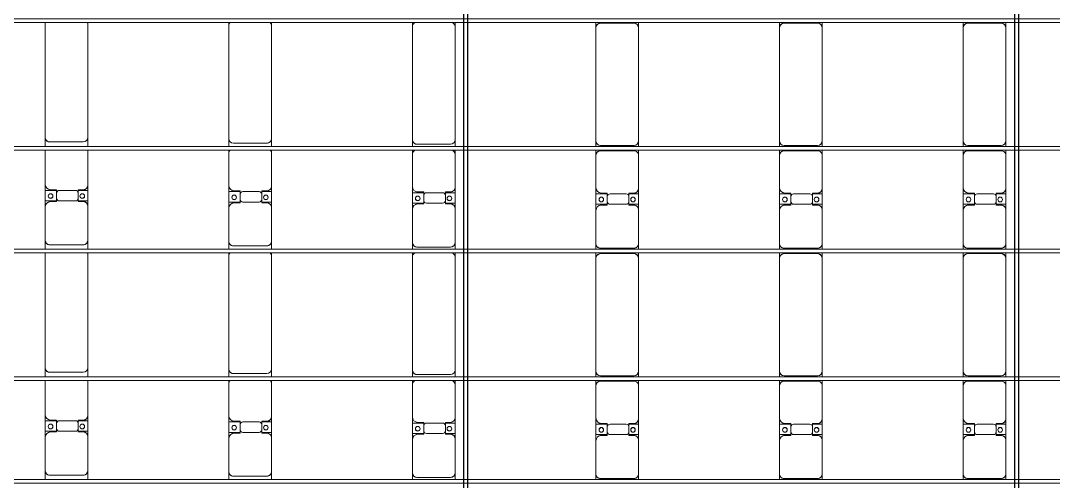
# Model space of a CAD drawing. Header units: millimetres. Extents: x -178706 to 107777, y -87310 to 933.
# Drawn here: x -25391 to -14141, y -57691 to -52671 of the extents above; entities that cross this region are included whole.
import ezdxf

# ---------------------------------------------------------------- set-up
doc = ezdxf.new("R2010")
doc.units = ezdxf.units.MM
doc.layers.add('A-GENM', color=13, linetype='Continuous', lineweight=9)
doc.layers.add('S-BEAM', color=12, linetype='Continuous', lineweight=9)

# ---------------------------------------------------------------- blocks, each defined once
blk = doc.blocks.new('Dai phao do pin - DẢI PHAO ĐỠ PIN-V64-BỐ TRÍ KHUNG KẾT CẤU BÈ PIN 04')
at = {"layer": 'A-GENM', "color": 7}
for p, q in [((18279, 242), (18340, 242)), ((18700, 242), (18340, 242)), ((18700, 242), (18882, 242)), ((18768, 242), (18950, 242)), ((18768, 118), (18768, 242)), ((18882, 242), (18882, 118)), ((19300, 242), (18950, 242)), ((19300, 242), (19359, 242)), ((19399, 242), (19460, 242)), ((20690, 242), (19460, 242)), ((20690, 242), (20749, 242)), ((20789, 242), (20850, 242)), ((21210, 242), (20850, 242)), ((21210, 242), (21392, 242)), ((21278, 242), (21460, 242)), ((21278, 118), (21278, 242)), ((21392, 242), (21392, 118)), ((21810, 242), (21460, 242)), ((21810, 242), (21869, 242)), ((21909, 242), (21970, 242)), ((23200, 242), (21970, 242)), ((23200, 242), (23259, 242)), ((18290, 192), (18290, -173)), ((18760, 118), (18760, 182)), ((18852, 118), (18760, 118)), ((18890, 118), (18798, 118)), ((18890, 182), (18890, 118)), ((19350, -173), (19350, 192)), ((19410, 192), (19410, -173)), ((20740, -173), (20740, 192)), ((20800, 192), (20800, -173)), ((21270, 118), (21270, 182)), ((21362, 118), (21270, 118)), ((21400, 118), (21308, 118)), ((21400, 182), (21400, 118)), ((21860, -173), (21860, 192)), ((21920, 192), (21920, -173)), ((23250, -173), (23250, 192)), ((18768, 88), (18768, -88)), ((18882, -88), (18882, 88)), ((21278, 88), (21278, -88)), ((21392, -88), (21392, 88)), ((18340, -223), (18279, -223)), ((18340, -223), (18710, -223)), ((18882, -223), (18710, -223)), ((18760, -173), (18760, -118)), ((18760, -118), (18852, -118)), ((18768, -223), (18768, -118)), ((18940, -223), (18768, -223)), ((18798, -118), (18890, -118)), ((18882, -118), (18882, -223)), ((18890, -118), (18890, -173)), ((18940, -223), (19300, -223)), ((19359, -223), (19300, -223)), ((19460, -223), (19399, -223)), ((19460, -223), (20690, -223)), ((20749, -223), (20690, -223)), ((20850, -223), (20789, -223)), ((20850, -223), (21220, -223)), ((21392, -223), (21220, -223)), ((21270, -173), (21270, -118)), ((21270, -118), (21362, -118)), ((21278, -223), (21278, -118)), ((21450, -223), (21278, -223)), ((21308, -118), (21400, -118)), ((21392, -118), (21392, -223)), ((21400, -118), (21400, -173)), ((21450, -223), (21810, -223)), ((21869, -223), (21810, -223)), ((21970, -223), (21909, -223)), ((21970, -223), (23200, -223)), ((23259, -223), (23200, -223))]:
    blk.add_line(p, q, dxfattribs=at)
for centre, radius, start, end in [((18340, 192), 50, 90, 180), ((18340, 192), 50, 135, 180), ((18700, 182), 60, 0, 90), ((18950, 182), 60, 90, 180), ((19300, 192), 50, 0, 90), ((19300, 192), 50, 0, 45), ((19460, 192), 50, 90, 180), ((19460, 192), 50, 110.4025, 180), ((20690, 192), 50, 360, 90), ((20690, 192), 50, 15, 90), ((20850, 192), 50, 90, 180), ((20850, 192), 50, 135, 180), ((21210, 182), 60, 360, 90), ((21460, 182), 60, 90, 180), ((21810, 192), 50, 0, 90), ((21810, 192), 50, 0, 45), ((21970, 192), 50, 90, 180), ((21970, 192), 50, 105, 180), ((23200, 192), 50, 0, 90), ((23200, 192), 50, 15, 90), ((18700, 182), 60, 0, 30), ((18798, 88), 30, 90, 180), ((18819, 183), 25, 0, 180), ((18819, 183), 25, 180, 360), ((18821, 183), 25, 360, 180), ((18821, 183), 25, 180, 360), ((18852, 88), 30, 360, 90), ((18950, 182), 60, 150, 180), ((21210, 182), 60, 360, 30), ((21308, 88), 30, 90, 180), ((21329, 183), 25, 360, 180), ((21329, 183), 25, 180, 360), ((21331, 183), 25, 360, 180), ((21331, 183), 25, 180, 0), ((21362, 88), 30, 360, 90), ((21460, 182), 60, 150, 180), ((18798, -88), 30, 180, 270), ((18852, -88), 30, 270, 360), ((21308, -88), 30, 180, 270), ((21362, -88), 30, 270, 360), ((18340, -173), 50, 180, 270), ((18340, -173), 50, 180, 225), ((18710, -173), 50, 270, 360), ((18710, -173), 50, 315, 360), ((18819, -162), 25, 0, 180), ((18819, -162), 25, 180, 360), ((18821, -162), 25, 0, 180), ((18821, -162), 25, 180, 360), ((18940, -173), 50, 180, 270), ((18940, -173), 50, 180, 225), ((19300, -173), 50, 270, 0), ((19300, -173), 50, 315, 360), ((19460, -173), 50, 180, 270), ((19460, -173), 50, 180, 270), ((20690, -173), 50, 270, 360), ((20690, -173), 50, 285, 360), ((20850, -173), 50, 180, 270), ((20850, -173), 50, 180, 225), ((21220, -173), 50, 270, 360), ((21220, -173), 50, 315, 360), ((21329, -162), 25, 0, 180), ((21329, -162), 25, 180, 0), ((21331, -162), 25, 0, 180), ((21331, -162), 25, 180, 360), ((21450, -173), 50, 180, 270), ((21450, -173), 50, 180, 225), ((21810, -173), 50, 270, 0), ((21810, -173), 50, 315, 360), ((21970, -173), 50, 180, 270), ((21970, -173), 50, 180, 270), ((23200, -173), 50, 270, 360), ((23200, -173), 50, 285, 360)]:
    blk.add_arc(centre, radius, start, end, dxfattribs=at)
blk = doc.blocks.new('Dai phao do pin - DẢI PHAO ĐỠ PIN-V65-BỐ TRÍ KHUNG KẾT CẤU BÈ PIN 04')
at = {"layer": 'A-GENM', "color": 7}
for p, q in [((18279, 242), (18340, 242)), ((18700, 242), (18340, 242)), ((18700, 242), (18882, 242)), ((18768, 242), (18950, 242)), ((18768, 118), (18768, 242)), ((18882, 242), (18882, 118)), ((19300, 242), (18950, 242)), ((19300, 242), (19359, 242)), ((19399, 242), (19460, 242)), ((20690, 242), (19460, 242)), ((20690, 242), (20749, 242)), ((20789, 242), (20850, 242)), ((21210, 242), (20850, 242)), ((21210, 242), (21392, 242)), ((21278, 242), (21460, 242)), ((21278, 118), (21278, 242)), ((21392, 242), (21392, 118)), ((21810, 242), (21460, 242)), ((21810, 242), (21869, 242)), ((21909, 242), (21970, 242)), ((23200, 242), (21970, 242)), ((23200, 242), (23259, 242)), ((18290, 192), (18290, -173)), ((18760, 118), (18760, 182)), ((18852, 118), (18760, 118)), ((18890, 118), (18798, 118)), ((18890, 182), (18890, 118)), ((19350, -173), (19350, 192)), ((19410, 192), (19410, -173)), ((20740, -173), (20740, 192)), ((20800, 192), (20800, -173)), ((21270, 118), (21270, 182)), ((21362, 118), (21270, 118)), ((21400, 118), (21308, 118)), ((21400, 182), (21400, 118)), ((21860, -173), (21860, 192)), ((21920, 192), (21920, -173)), ((23250, -173), (23250, 192)), ((18768, 88), (18768, -88)), ((18882, -88), (18882, 88)), ((21278, 88), (21278, -88)), ((21392, -88), (21392, 88)), ((18340, -223), (18279, -223)), ((18340, -223), (18710, -223)), ((18882, -223), (18710, -223)), ((18760, -173), (18760, -118)), ((18760, -118), (18852, -118)), ((18768, -223), (18768, -118)), ((18940, -223), (18768, -223)), ((18798, -118), (18890, -118)), ((18882, -118), (18882, -223)), ((18890, -118), (18890, -173)), ((18940, -223), (19300, -223)), ((19359, -223), (19300, -223)), ((19460, -223), (19399, -223)), ((19460, -223), (20690, -223)), ((20749, -223), (20690, -223)), ((20850, -223), (20789, -223)), ((20850, -223), (21220, -223)), ((21392, -223), (21220, -223)), ((21270, -173), (21270, -118)), ((21270, -118), (21362, -118)), ((21278, -223), (21278, -118)), ((21450, -223), (21278, -223)), ((21308, -118), (21400, -118)), ((21392, -118), (21392, -223)), ((21400, -118), (21400, -173)), ((21450, -223), (21810, -223)), ((21869, -223), (21810, -223)), ((21970, -223), (21909, -223)), ((21970, -223), (23200, -223)), ((23259, -223), (23200, -223))]:
    blk.add_line(p, q, dxfattribs=at)
for centre, radius, start, end in [((18340, 192), 50, 90, 180), ((18340, 192), 50, 135, 180), ((18700, 182), 60, 0, 90), ((18950, 182), 60, 90, 180), ((19300, 192), 50, 0, 90), ((19300, 192), 50, 0, 45), ((19460, 192), 50, 90, 180), ((19460, 192), 50, 110.398, 180), ((20690, 192), 50, 360, 90), ((20690, 192), 50, 15, 90), ((20850, 192), 50, 90, 180), ((20850, 192), 50, 135, 180), ((21210, 182), 60, 360, 90), ((21460, 182), 60, 90, 180), ((21810, 192), 50, 0, 90), ((21810, 192), 50, 0, 45), ((21970, 192), 50, 90, 180), ((21970, 192), 50, 105, 180), ((23200, 192), 50, 0, 90), ((23200, 192), 50, 15, 90), ((18700, 182), 60, 0, 30), ((18798, 88), 30, 90, 180), ((18819, 183), 25, 0, 180), ((18819, 183), 25, 180, 360), ((18821, 183), 25, 360, 180), ((18821, 183), 25, 180, 360), ((18852, 88), 30, 360, 90), ((18950, 182), 60, 150, 180), ((21210, 182), 60, 360, 30), ((21308, 88), 30, 90, 180), ((21329, 183), 25, 360, 180), ((21329, 183), 25, 180, 360), ((21331, 183), 25, 360, 180), ((21331, 183), 25, 180, 0), ((21362, 88), 30, 360, 90), ((21460, 182), 60, 150, 180), ((18798, -88), 30, 180, 270), ((18852, -88), 30, 270, 360), ((21308, -88), 30, 180, 270), ((21362, -88), 30, 270, 360), ((18340, -173), 50, 180, 270), ((18340, -173), 50, 180, 225), ((18710, -173), 50, 270, 360), ((18710, -173), 50, 315, 360), ((18819, -162), 25, 0, 180), ((18819, -162), 25, 180, 360), ((18821, -162), 25, 0, 180), ((18821, -162), 25, 180, 360), ((18940, -173), 50, 180, 270), ((18940, -173), 50, 180, 225), ((19300, -173), 50, 270, 0), ((19300, -173), 50, 315, 360), ((19460, -173), 50, 180, 270), ((19460, -173), 50, 180, 270), ((20690, -173), 50, 270, 360), ((20690, -173), 50, 285, 360), ((20850, -173), 50, 180, 270), ((20850, -173), 50, 180, 225), ((21220, -173), 50, 270, 360), ((21220, -173), 50, 315, 360), ((21329, -162), 25, 0, 180), ((21329, -162), 25, 180, 0), ((21331, -162), 25, 0, 180), ((21331, -162), 25, 180, 360), ((21450, -173), 50, 180, 270), ((21450, -173), 50, 180, 225), ((21810, -173), 50, 270, 0), ((21810, -173), 50, 315, 360), ((21970, -173), 50, 180, 270), ((21970, -173), 50, 180, 270), ((23200, -173), 50, 270, 360), ((23200, -173), 50, 285, 360)]:
    blk.add_arc(centre, radius, start, end, dxfattribs=at)
blk = doc.blocks.new('Dầm C52 - Dầm C52-22346-BỐ TRÍ KHUNG KẾT CẤU BÈ PIN 04')
at = {"layer": 'S-BEAM', "color": 1}
for p, q in [((-87623, 20), (87623, 20)), ((87623, -20), (-87623, -20))]:
    blk.add_line(p, q, dxfattribs=at)
blk = doc.blocks.new('Dầm C52 - Hộp 40x60-15954-BỐ TRÍ KHUNG KẾT CẤU BÈ PIN 04')
at = {"layer": 'S-BEAM', "color": 3, "lineweight": 25}
for p, q in [((-20150, 20), (20150, 20)), ((20150, -20), (-20150, -20))]:
    blk.add_line(p, q, dxfattribs=at)
blk = doc.blocks.new('Dầm C52 - Hộp 40x60-15955-BỐ TRÍ KHUNG KẾT CẤU BÈ PIN 04')
at = {"layer": 'S-BEAM', "color": 3, "lineweight": 25}
for p, q in [((-20146, 20), (20146, 20)), ((20146, -20), (-20146, -20))]:
    blk.add_line(p, q, dxfattribs=at)
blk = doc.blocks.new('Dai phao do pin - DẢI PHAO ĐỠ PIN-V70-BỐ TRÍ KHUNG KẾT CẤU BÈ PIN 04')
at = {"layer": 'A-GENM', "color": 7}
for p, q in [((18279, 242), (18340, 242)), ((18700, 242), (18340, 242)), ((18700, 242), (18882, 242)), ((18768, 242), (18950, 242)), ((18768, 118), (18768, 242)), ((18882, 242), (18882, 118)), ((19300, 242), (18950, 242)), ((19300, 242), (19359, 242)), ((19399, 242), (19460, 242)), ((20690, 242), (19460, 242)), ((20690, 242), (20749, 242)), ((20789, 242), (20850, 242)), ((21210, 242), (20850, 242)), ((21210, 242), (21392, 242)), ((21278, 242), (21460, 242)), ((21278, 118), (21278, 242)), ((21392, 242), (21392, 118)), ((21810, 242), (21460, 242)), ((21810, 242), (21869, 242)), ((21909, 242), (21970, 242)), ((23200, 242), (21970, 242)), ((23200, 242), (23259, 242)), ((18290, 192), (18290, -173)), ((18760, 118), (18760, 182)), ((18852, 118), (18760, 118)), ((18890, 118), (18798, 118)), ((18890, 182), (18890, 118)), ((19350, -173), (19350, 192)), ((19410, 192), (19410, -173)), ((20740, -173), (20740, 192)), ((20800, 192), (20800, -173)), ((21270, 118), (21270, 182)), ((21362, 118), (21270, 118)), ((21400, 118), (21308, 118)), ((21400, 182), (21400, 118)), ((21860, -173), (21860, 192)), ((21920, 192), (21920, -173)), ((23250, -173), (23250, 192)), ((18768, 88), (18768, -88)), ((18882, -88), (18882, 88)), ((21278, 88), (21278, -88)), ((21392, -88), (21392, 88)), ((18340, -223), (18279, -223)), ((18340, -223), (18710, -223)), ((18882, -223), (18710, -223)), ((18760, -173), (18760, -118)), ((18760, -118), (18852, -118)), ((18768, -223), (18768, -118)), ((18940, -223), (18768, -223)), ((18798, -118), (18890, -118)), ((18882, -118), (18882, -223)), ((18890, -118), (18890, -173)), ((18940, -223), (19300, -223)), ((19359, -223), (19300, -223)), ((19460, -223), (19399, -223)), ((19460, -223), (20690, -223)), ((20749, -223), (20690, -223)), ((20850, -223), (20789, -223)), ((20850, -223), (21220, -223)), ((21392, -223), (21220, -223)), ((21270, -173), (21270, -118)), ((21270, -118), (21362, -118)), ((21278, -223), (21278, -118)), ((21450, -223), (21278, -223)), ((21308, -118), (21400, -118)), ((21392, -118), (21392, -223)), ((21400, -118), (21400, -173)), ((21450, -223), (21810, -223)), ((21869, -223), (21810, -223)), ((21970, -223), (21909, -223)), ((21970, -223), (23200, -223)), ((23259, -223), (23200, -223))]:
    blk.add_line(p, q, dxfattribs=at)
for centre, radius, start, end in [((18340, 192), 50, 90, 180), ((18340, 192), 50, 135, 180), ((18700, 182), 60, 0, 90), ((18950, 182), 60, 90, 180), ((19300, 192), 50, 0, 90), ((19300, 192), 50, 0, 45), ((19460, 192), 50, 90, 180), ((19460, 192), 50, 110.3935, 180), ((20690, 192), 50, 360, 90), ((20690, 192), 50, 15, 90), ((20850, 192), 50, 90, 180), ((20850, 192), 50, 135, 180), ((21210, 182), 60, 360, 90), ((21460, 182), 60, 90, 180), ((21810, 192), 50, 0, 90), ((21810, 192), 50, 0, 45), ((21970, 192), 50, 90, 180), ((21970, 192), 50, 105, 180), ((23200, 192), 50, 0, 90), ((23200, 192), 50, 15, 90), ((18700, 182), 60, 0, 30), ((18798, 88), 30, 90, 180), ((18819, 183), 25, 0, 180), ((18819, 183), 25, 180, 360), ((18821, 183), 25, 360, 180), ((18821, 183), 25, 180, 360), ((18852, 88), 30, 360, 90), ((18950, 182), 60, 150, 180), ((21210, 182), 60, 360, 30), ((21308, 88), 30, 90, 180), ((21329, 183), 25, 360, 180), ((21329, 183), 25, 180, 360), ((21331, 183), 25, 360, 180), ((21331, 183), 25, 180, 0), ((21362, 88), 30, 360, 90), ((21460, 182), 60, 150, 180), ((18798, -88), 30, 180, 270), ((18852, -88), 30, 270, 360), ((21308, -88), 30, 180, 270), ((21362, -88), 30, 270, 360), ((18340, -173), 50, 180, 270), ((18340, -173), 50, 180, 225), ((18710, -173), 50, 270, 360), ((18710, -173), 50, 315, 360), ((18819, -162), 25, 0, 180), ((18819, -162), 25, 180, 360), ((18821, -162), 25, 0, 180), ((18821, -162), 25, 180, 360), ((18940, -173), 50, 180, 270), ((18940, -173), 50, 180, 225), ((19300, -173), 50, 270, 0), ((19300, -173), 50, 315, 360), ((19460, -173), 50, 180, 270), ((19460, -173), 50, 180, 270), ((20690, -173), 50, 270, 360), ((20690, -173), 50, 285, 360), ((20850, -173), 50, 180, 270), ((20850, -173), 50, 180, 225), ((21220, -173), 50, 270, 360), ((21220, -173), 50, 315, 360), ((21329, -162), 25, 0, 180), ((21329, -162), 25, 180, 0), ((21331, -162), 25, 0, 180), ((21331, -162), 25, 180, 360), ((21450, -173), 50, 180, 270), ((21450, -173), 50, 180, 225), ((21810, -173), 50, 270, 0), ((21810, -173), 50, 315, 360), ((21970, -173), 50, 180, 270), ((21970, -173), 50, 180, 270), ((23200, -173), 50, 270, 360), ((23200, -173), 50, 285, 360)]:
    blk.add_arc(centre, radius, start, end, dxfattribs=at)
blk = doc.blocks.new('Dai phao do pin - DẢI PHAO ĐỠ PIN-V71-BỐ TRÍ KHUNG KẾT CẤU BÈ PIN 04')
at = {"layer": 'A-GENM', "color": 7}
for p, q in [((18267, 242), (18340, 242)), ((18700, 242), (18340, 242)), ((18700, 242), (18882, 242)), ((18768, 242), (18950, 242)), ((18768, 118), (18768, 242)), ((18882, 242), (18882, 118)), ((19300, 242), (18950, 242)), ((19300, 242), (19347, 242)), ((19387, 242), (19460, 242)), ((20690, 242), (19460, 242)), ((20690, 242), (20737, 242)), ((20777, 242), (20850, 242)), ((21210, 242), (20850, 242)), ((21210, 242), (21392, 242)), ((21278, 242), (21460, 242)), ((21278, 118), (21278, 242)), ((21392, 242), (21392, 118)), ((21810, 242), (21460, 242)), ((21810, 242), (21857, 242)), ((21897, 242), (21970, 242)), ((23200, 242), (21970, 242)), ((23200, 242), (23247, 242)), ((18290, 192), (18290, -173)), ((18760, 118), (18760, 182)), ((18852, 118), (18760, 118)), ((18890, 118), (18798, 118)), ((18890, 182), (18890, 118)), ((19410, 192), (19410, -173)), ((20800, 192), (20800, -173)), ((21270, 118), (21270, 182)), ((21362, 118), (21270, 118)), ((21400, 118), (21308, 118)), ((21400, 182), (21400, 118)), ((21920, 192), (21920, -173)), ((18768, 88), (18768, -88)), ((18882, -88), (18882, 88)), ((21278, 88), (21278, -88)), ((21392, -88), (21392, 88)), ((18340, -223), (18267, -223)), ((18340, -223), (18710, -223)), ((18882, -223), (18710, -223)), ((18760, -173), (18760, -118)), ((18760, -118), (18852, -118)), ((18768, -223), (18768, -118)), ((18940, -223), (18768, -223)), ((18798, -118), (18890, -118)), ((18882, -118), (18882, -223)), ((18890, -118), (18890, -173)), ((18940, -223), (19300, -223)), ((19347, -223), (19300, -223)), ((19460, -223), (19387, -223)), ((19460, -223), (20690, -223)), ((20737, -223), (20690, -223)), ((20850, -223), (20777, -223)), ((20850, -223), (21220, -223)), ((21392, -223), (21221, -223)), ((21270, -173), (21270, -118)), ((21270, -118), (21362, -118)), ((21278, -223), (21278, -118)), ((21450, -223), (21278, -223)), ((21308, -118), (21400, -118)), ((21392, -118), (21392, -223)), ((21400, -118), (21400, -173)), ((21450, -223), (21810, -223)), ((21857, -223), (21810, -223)), ((21970, -223), (21897, -223)), ((21970, -223), (23200, -223)), ((23247, -223), (23200, -223))]:
    blk.add_line(p, q, dxfattribs=at)
for centre, radius, start, end in [((18340, 192), 50, 90, 180), ((18340, 192), 50, 135, 180), ((18700, 182), 60, 0, 90), ((18950, 182), 60, 90, 180), ((19300, 192), 50, 20.7186, 90), ((19300, 192), 50, 20.7186, 45), ((19460, 192), 50, 90, 180), ((19460, 192), 50, 105, 180), ((20690, 192), 50, 20.7186, 90), ((20690, 192), 50, 20.7186, 90), ((20850, 192), 50, 90, 180), ((20850, 192), 50, 135, 180), ((21210, 182), 60, 360, 90), ((21460, 182), 60, 90, 180), ((21810, 192), 50, 20.7186, 90), ((21810, 192), 50, 20.7186, 45), ((21970, 192), 50, 90, 180), ((21970, 192), 50, 105, 180), ((23200, 192), 50, 20.7186, 90), ((23200, 192), 50, 20.7186, 90), ((18700, 182), 60, 0, 30), ((18798, 88), 30, 90, 180), ((18819, 183), 25, 0, 180), ((18819, 183), 25, 180, 360), ((18821, 183), 25, 360, 180), ((18821, 183), 25, 180, 360), ((18852, 88), 30, 360, 90), ((18950, 182), 60, 150, 180), ((21210, 182), 60, 360, 30), ((21308, 88), 30, 90, 180), ((21329, 183), 25, 360, 180), ((21329, 183), 25, 180, 360), ((21331, 183), 25, 360, 180), ((21331, 183), 25, 180, 0), ((21362, 88), 30, 360, 90), ((21460, 182), 60, 150, 180), ((18798, -88), 30, 180, 270), ((18852, -88), 30, 270, 360), ((21308, -88), 30, 180, 270), ((21362, -88), 30, 270, 360), ((18340, -173), 50, 180, 270), ((18340, -173), 50, 180, 225), ((18710, -173), 50, 270, 360), ((18710, -173), 50, 315, 360), ((18819, -162), 25, 0, 180), ((18819, -162), 25, 180, 360), ((18821, -162), 25, 0, 180), ((18821, -162), 25, 180, 360), ((18940, -173), 50, 180, 270), ((18940, -173), 50, 180, 225), ((19300, -173), 50, 270, 339.2814), ((19300, -173), 50, 315, 339.2814), ((19460, -173), 50, 180, 270), ((19460, -173), 50, 180, 270), ((20690, -173), 50, 270, 339.2814), ((20690, -173), 50, 285, 339.2814), ((20850, -173), 50, 180, 270), ((20850, -173), 50, 180, 225), ((21220, -173), 50, 270, 360), ((21220, -173), 50, 315, 360), ((21329, -162), 25, 0, 180), ((21329, -162), 25, 180, 0), ((21331, -162), 25, 0, 180), ((21331, -162), 25, 180, 360), ((21450, -173), 50, 180, 270), ((21450, -173), 50, 180, 225), ((21810, -173), 50, 270, 339.2814), ((21810, -173), 50, 315, 339.2814), ((21970, -173), 50, 180, 270), ((21970, -173), 50, 180, 270), ((23200, -173), 50, 270, 339.2814), ((23200, -173), 50, 285, 339.2814)]:
    blk.add_arc(centre, radius, start, end, dxfattribs=at)
blk = doc.blocks.new('Dai phao do pin - DẢI PHAO ĐỠ PIN-V72-BỐ TRÍ KHUNG KẾT CẤU BÈ PIN 04')
at = {"layer": 'A-GENM', "color": 7}
for p, q in [((18255, 242), (18340, 242)), ((18700, 242), (18340, 242)), ((18700, 242), (18882, 242)), ((18768, 242), (18950, 242)), ((18768, 118), (18768, 242)), ((18882, 242), (18882, 118)), ((19300, 242), (18950, 242)), ((19300, 242), (19335, 242)), ((19375, 242), (19460, 242)), ((20690, 242), (19460, 242)), ((20690, 242), (20725, 242)), ((20765, 242), (20850, 242)), ((21210, 242), (20850, 242)), ((21210, 242), (21392, 242)), ((21278, 242), (21460, 242)), ((21278, 118), (21278, 242)), ((21392, 242), (21392, 118)), ((21810, 242), (21460, 242)), ((21810, 242), (21845, 242)), ((21885, 242), (21970, 242)), ((23200, 242), (21970, 242)), ((23200, 242), (23235, 242)), ((18290, 192), (18290, -173)), ((18760, 118), (18760, 182)), ((18852, 118), (18760, 118)), ((18890, 118), (18798, 118)), ((18890, 182), (18890, 118)), ((19410, 192), (19410, -173)), ((20800, 192), (20800, -173)), ((21270, 118), (21270, 182)), ((21362, 118), (21270, 118)), ((21400, 118), (21308, 118)), ((21400, 182), (21400, 118)), ((21920, 192), (21920, -173)), ((18768, 88), (18768, -88)), ((18882, -88), (18882, 88)), ((21278, 88), (21278, -88)), ((21392, -88), (21392, 88)), ((18340, -223), (18255, -223)), ((18340, -223), (18710, -223)), ((18882, -223), (18710, -223)), ((18760, -173), (18760, -118)), ((18760, -118), (18852, -118)), ((18768, -223), (18768, -118)), ((18940, -223), (18768, -223)), ((18798, -118), (18890, -118)), ((18882, -118), (18882, -223)), ((18890, -118), (18890, -173)), ((18940, -223), (19300, -223)), ((19335, -223), (19300, -223)), ((19460, -223), (19375, -223)), ((19460, -223), (20690, -223)), ((20725, -223), (20690, -223)), ((20850, -223), (20765, -223)), ((20850, -223), (21220, -223)), ((21392, -223), (21220, -223)), ((21270, -173), (21270, -118)), ((21270, -118), (21362, -118)), ((21278, -223), (21278, -118)), ((21450, -223), (21278, -223)), ((21308, -118), (21400, -118)), ((21392, -118), (21392, -223)), ((21400, -118), (21400, -173)), ((21450, -223), (21810, -223)), ((21845, -223), (21810, -223)), ((21970, -223), (21885, -223)), ((21970, -223), (23200, -223)), ((23235, -223), (23200, -223))]:
    blk.add_line(p, q, dxfattribs=at)
for centre, radius, start, end in [((18340, 192), 50, 90, 180), ((18340, 192), 50, 135, 180), ((18700, 182), 60, 0, 90), ((18950, 182), 60, 90, 180), ((19300, 192), 50, 46.6557, 90), ((19460, 192), 50, 90, 180), ((19460, 192), 50, 105, 146.8432), ((20690, 192), 50, 46.6557, 90), ((20690, 192), 50, 46.6557, 90), ((20850, 192), 50, 90, 180), ((20850, 192), 50, 135, 180), ((21210, 182), 60, 360, 90), ((21460, 182), 60, 90, 180), ((21810, 192), 50, 46.6557, 90), ((21970, 192), 50, 90, 180), ((21970, 192), 50, 105, 180), ((23200, 192), 50, 46.6557, 90), ((23200, 192), 50, 46.6557, 90), ((18700, 182), 60, 0, 30), ((18798, 88), 30, 90, 180), ((18819, 183), 25, 0, 180), ((18819, 183), 25, 180, 360), ((18821, 183), 25, 360, 180), ((18821, 183), 25, 180, 360), ((18852, 88), 30, 360, 90), ((18950, 182), 60, 150, 180), ((19460, 192), 50, 150, 180), ((21210, 182), 60, 360, 30), ((21308, 88), 30, 90, 180), ((21329, 183), 25, 360, 180), ((21329, 183), 25, 180, 360), ((21331, 183), 25, 360, 180), ((21331, 183), 25, 180, 0), ((21362, 88), 30, 360, 90), ((21460, 182), 60, 150, 180), ((18798, -88), 30, 180, 270), ((18852, -88), 30, 270, 360), ((21308, -88), 30, 180, 270), ((21362, -88), 30, 270, 360), ((18340, -173), 50, 180, 270), ((18340, -173), 50, 180, 225), ((18710, -173), 50, 270, 360), ((18710, -173), 50, 321.5478, 360), ((18819, -162), 25, 0, 180), ((18819, -162), 25, 180, 360), ((18821, -162), 25, 0, 180), ((18821, -162), 25, 180, 360), ((18940, -173), 50, 180, 270), ((18940, -173), 50, 180, 218.4526), ((19300, -173), 50, 270, 313.3443), ((19460, -173), 50, 180, 270), ((19460, -173), 50, 180, 270), ((20690, -173), 50, 270, 313.3443), ((20690, -173), 50, 285, 313.3443), ((20850, -173), 50, 180, 270), ((20850, -173), 50, 180, 225), ((21220, -173), 50, 270, 360), ((21220, -173), 50, 321.5412, 360), ((21329, -162), 25, 0, 180), ((21329, -162), 25, 180, 0), ((21331, -162), 25, 0, 180), ((21331, -162), 25, 180, 360), ((21450, -173), 50, 180, 270), ((21450, -173), 50, 180, 218.4592), ((21810, -173), 50, 270, 313.3443), ((21970, -173), 50, 180, 270), ((21970, -173), 50, 180, 218.4606), ((21970, -173), 50, 225, 270), ((23200, -173), 50, 270, 313.3443), ((23200, -173), 50, 285, 313.3443)]:
    blk.add_arc(centre, radius, start, end, dxfattribs=at)
blk = doc.blocks.new('Dai phao do pin - DẢI PHAO ĐỠ PIN-V73-BỐ TRÍ KHUNG KẾT CẤU BÈ PIN 04')
at = {"layer": 'A-GENM', "color": 7}
for p, q in [((18242, 242), (18340, 242)), ((18700, 242), (18340, 242)), ((18700, 242), (18882, 242)), ((18768, 242), (18950, 242)), ((18768, 118), (18768, 242)), ((18882, 242), (18882, 118)), ((19300, 242), (18950, 242)), ((19300, 242), (19322, 242)), ((19362, 242), (19460, 242)), ((20690, 242), (19460, 242)), ((20690, 242), (20712, 242)), ((20752, 242), (20850, 242)), ((21210, 242), (20850, 242)), ((21210, 242), (21392, 242)), ((21278, 242), (21460, 242)), ((21278, 118), (21278, 242)), ((21392, 242), (21392, 118)), ((21810, 242), (21460, 242)), ((21810, 242), (21832, 242)), ((21872, 242), (21970, 242)), ((23200, 242), (21970, 242)), ((23200, 242), (23222, 242)), ((18290, 192), (18290, -173)), ((18760, 118), (18760, 182)), ((18852, 118), (18760, 118)), ((18890, 118), (18798, 118)), ((18890, 182), (18890, 118)), ((19410, 192), (19410, -173)), ((20800, 192), (20800, -173)), ((21270, 118), (21270, 182)), ((21362, 118), (21270, 118)), ((21400, 118), (21308, 118)), ((21400, 182), (21400, 118)), ((21920, 192), (21920, -173)), ((18768, 88), (18768, -88)), ((18882, -88), (18882, 88)), ((21278, 88), (21278, -88)), ((21392, -88), (21392, 88)), ((18340, -223), (18242, -223)), ((18340, -223), (18710, -223)), ((18882, -223), (18710, -223)), ((18760, -173), (18760, -118)), ((18760, -118), (18852, -118)), ((18768, -223), (18768, -118)), ((18940, -223), (18768, -223)), ((18798, -118), (18890, -118)), ((18882, -118), (18882, -223)), ((18890, -118), (18890, -173)), ((18940, -223), (19300, -223)), ((19322, -223), (19300, -223)), ((19460, -223), (19362, -223)), ((19460, -223), (20690, -223)), ((20712, -223), (20690, -223)), ((20850, -223), (20752, -223)), ((20850, -223), (21220, -223)), ((21392, -223), (21220, -223)), ((21270, -173), (21270, -118)), ((21270, -118), (21362, -118)), ((21278, -223), (21278, -118)), ((21450, -223), (21278, -223)), ((21308, -118), (21400, -118)), ((21392, -118), (21392, -223)), ((21400, -118), (21400, -173)), ((21450, -223), (21810, -223)), ((21832, -223), (21810, -223)), ((21970, -223), (21872, -223)), ((21970, -223), (23200, -223)), ((23222, -223), (23200, -223))]:
    blk.add_line(p, q, dxfattribs=at)
for centre, radius, start, end in [((18340, 192), 50, 90, 180), ((18340, 192), 50, 135, 180), ((18700, 182), 60, 0, 90), ((18950, 182), 60, 90, 180), ((19300, 192), 50, 63.691, 90), ((19460, 192), 50, 90, 180), ((19460, 192), 50, 105, 180), ((20690, 192), 50, 63.691, 90), ((20690, 192), 50, 63.691, 90), ((20850, 192), 50, 90, 180), ((20850, 192), 50, 135, 180), ((21210, 182), 60, 360, 90), ((21460, 182), 60, 90, 180), ((21810, 192), 50, 63.691, 90), ((21970, 192), 50, 90, 180), ((21970, 192), 50, 105, 180), ((23200, 192), 50, 63.691, 90), ((23200, 192), 50, 63.691, 90), ((18700, 182), 60, 0, 30), ((18798, 88), 30, 90, 180), ((18819, 183), 25, 0, 180), ((18819, 183), 25, 180, 360), ((18821, 183), 25, 360, 180), ((18821, 183), 25, 180, 360), ((18852, 88), 30, 360, 90), ((18950, 182), 60, 150, 180), ((21210, 182), 60, 360, 30), ((21308, 88), 30, 90, 180), ((21329, 183), 25, 360, 180), ((21329, 183), 25, 180, 360), ((21331, 183), 25, 360, 180), ((21331, 183), 25, 180, 0), ((21362, 88), 30, 360, 90), ((21460, 182), 60, 150, 180), ((18798, -88), 30, 180, 270), ((18852, -88), 30, 270, 360), ((21308, -88), 30, 180, 270), ((21362, -88), 30, 270, 360), ((18340, -173), 50, 180, 270), ((18340, -173), 50, 180, 225), ((18710, -173), 50, 270, 360), ((18710, -173), 50, 315, 360), ((18819, -162), 25, 0, 180), ((18819, -162), 25, 180, 360), ((18821, -162), 25, 0, 180), ((18821, -162), 25, 180, 360), ((18940, -173), 50, 180, 270), ((18940, -173), 50, 180, 225), ((19300, -173), 50, 270, 296.309), ((19460, -173), 50, 180, 270), ((19460, -173), 50, 180, 270), ((20690, -173), 50, 270, 296.309), ((20690, -173), 50, 285, 296.309), ((20850, -173), 50, 180, 270), ((20850, -173), 50, 180, 225), ((21220, -173), 50, 270, 360), ((21220, -173), 50, 315, 360), ((21329, -162), 25, 0, 180), ((21329, -162), 25, 180, 0), ((21331, -162), 25, 0, 180), ((21331, -162), 25, 180, 360), ((21450, -173), 50, 180, 270), ((21450, -173), 50, 180, 225), ((21810, -173), 50, 270, 296.309), ((21970, -173), 50, 180, 270), ((21970, -173), 50, 180, 270), ((23200, -173), 50, 270, 296.309), ((23200, -173), 50, 285, 296.309)]:
    blk.add_arc(centre, radius, start, end, dxfattribs=at)
blk = doc.blocks.new('HOBANMONG_BEPIN 4_rvt-1-BỐ TRÍ KHUNG KẾT CẤU BÈ PIN 04')
at = {"layer": 'A-GENM', "color": 3, "lineweight": 25, "rotation": 90.00010434022374}
for name, p in [('Dai phao do pin - DẢI PHAO ĐỠ PIN-V73-BỐ TRÍ KHUNG KẾT CẤU BÈ PIN 04', (-24882, -75913)), ('Dai phao do pin - DẢI PHAO ĐỠ PIN-V72-BỐ TRÍ KHUNG KẾT CẤU BÈ PIN 04', (-22882, -75926)), ('Dai phao do pin - DẢI PHAO ĐỠ PIN-V71-BỐ TRÍ KHUNG KẾT CẤU BÈ PIN 04', (-20882, -75938)), ('Dai phao do pin - DẢI PHAO ĐỠ PIN-V70-BỐ TRÍ KHUNG KẾT CẤU BÈ PIN 04', (-18882, -75950)), ('Dai phao do pin - DẢI PHAO ĐỠ PIN-V65-BỐ TRÍ KHUNG KẾT CẤU BÈ PIN 04', (-16882, -75950)), ('Dai phao do pin - DẢI PHAO ĐỠ PIN-V64-BỐ TRÍ KHUNG KẾT CẤU BÈ PIN 04', (-14882, -75950))]:
    blk.add_blockref(name, p, dxfattribs=at)
at = {"layer": 'S-BEAM', "color": 3, "lineweight": 25}
for name, p, rotation in [('Dầm C52 - Hộp 40x60-15954-BỐ TRÍ KHUNG KẾT CẤU BÈ PIN 04', (-14542, -59637), 90.00010434022374), ('Dầm C52 - Hộp 40x60-15955-BỐ TRÍ KHUNG KẾT CẤU BÈ PIN 04', (-20542, -59641), 90.00010434022374), ('Dầm C52 - Dầm C52-22346-BỐ TRÍ KHUNG KẾT CẤU BÈ PIN 04', (-83861, -52671), 180.0001043386848), ('Dầm C52 - Dầm C52-22346-BỐ TRÍ KHUNG KẾT CẤU BÈ PIN 04', (-83857, -54061), 180.0001043386848), ('Dầm C52 - Dầm C52-22346-BỐ TRÍ KHUNG KẾT CẤU BÈ PIN 04', (-83854, -55181), 180.0001043386848), ('Dầm C52 - Dầm C52-22346-BỐ TRÍ KHUNG KẾT CẤU BÈ PIN 04', (-83850, -56571), 180.0001043386848), ('Dầm C52 - Dầm C52-22346-BỐ TRÍ KHUNG KẾT CẤU BÈ PIN 04', (-83847, -57691), 180.0001043386848)]:
    blk.add_blockref(name, p, dxfattribs=dict(at, rotation=rotation))

msp = doc.modelspace()

# ---------------------------------------------------------------- block references
at = {"lineweight": 5}
msp.add_blockref('HOBANMONG_BEPIN 4_rvt-1-BỐ TRÍ KHUNG KẾT CẤU BÈ PIN 04', (0, 0), dxfattribs=at)

doc.saveas('drawing.dxf')
